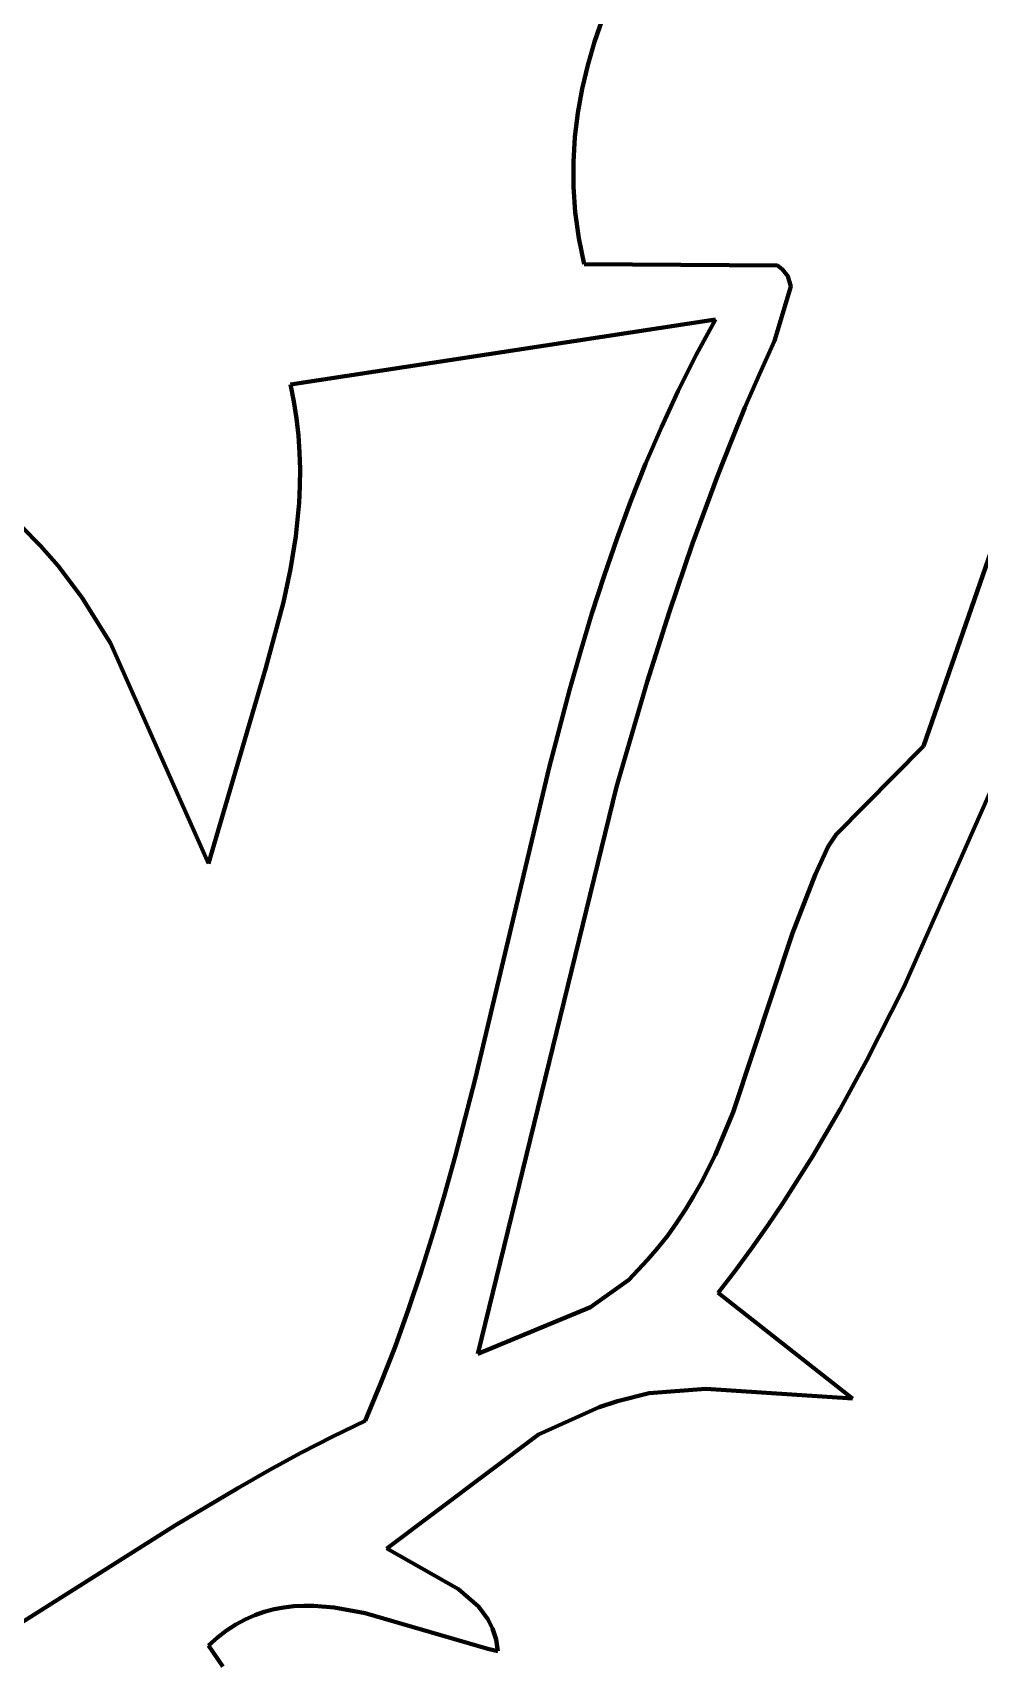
# Model space of a CAD drawing. Header units: millimetres. Extents: x 0 to 8.4, y 0 to 11.8.
# Drawn here: x 3.801 to 4.356, y 7.589 to 8.542 of the extents above; entities that cross this region are included whole.
import ezdxf

# ---------------------------------------------------------------- set-up
doc = ezdxf.new("R2010")
doc.units = ezdxf.units.MM
doc.layers.add('color#010101ff', color=7, linetype='CONTINUOUS', lineweight=100)
doc.layers.add('color#ffffffff', color=7, linetype='CONTINUOUS', lineweight=100)

msp = doc.modelspace()

# ---------------------------------------------------------------- linework, layer by layer
at = {"layer": 'color#010101ff'}
for p, q in [((4.13519, 8.55044), (4.13056, 8.53694)), ((4.13056, 8.53694), (4.12657, 8.52328)), ((4.12657, 8.52328), (4.12328, 8.50944)), ((4.12328, 8.50944), (4.12074, 8.49542)), ((4.12074, 8.49542), (4.11901, 8.4812)), ((4.11901, 8.4812), (4.11814, 8.46678)), ((4.11814, 8.46678), (4.11819, 8.45213)), ((4.11819, 8.45213), (4.11922, 8.43724)), ((4.11922, 8.43724), (4.12127, 8.42211)), ((4.12127, 8.42211), (4.12441, 8.40672)), ((4.12441, 8.40672), (4.2376, 8.40608)), ((4.2376, 8.40608), (4.24069, 8.40367)), ((4.24069, 8.40367), (4.2438, 8.39967)), ((4.2438, 8.39967), (4.24557, 8.39376)), ((4.24557, 8.39376), (4.23584, 8.36195)), ((4.2014, 8.37436), (3.95234, 8.33642)), ((4.19009, 8.35362), (4.2014, 8.37436)), ((4.23584, 8.36195), (4.22707, 8.34242)), ((4.17953, 8.33263), (4.19009, 8.35362)), ((4.22707, 8.34242), (4.21863, 8.32277)), ((3.95234, 8.33642), (3.95438, 8.3264)), ((4.16966, 8.31139), (4.17953, 8.33263)), ((3.95438, 8.3264), (3.95595, 8.31642)), ((4.21863, 8.32277), (4.21051, 8.30302)), ((3.95595, 8.31642), (3.95706, 8.30648)), ((4.16043, 8.28993), (4.16966, 8.31139)), ((3.95706, 8.30648), (3.95773, 8.29657)), ((4.21051, 8.30302), (4.20269, 8.28316)), ((3.95773, 8.29657), (3.95799, 8.2867)), ((4.1518, 8.26826), (4.16043, 8.28993)), ((3.95799, 8.2867), (3.95787, 8.27686)), ((4.20269, 8.28316), (4.1879, 8.24315)), ((3.95787, 8.27686), (3.95738, 8.26705)), ((3.95738, 8.26705), (3.95656, 8.25727)), ((4.14372, 8.24639), (4.1518, 8.26826)), ((3.80601, 8.24193), (3.79485, 8.25315)), ((3.95656, 8.25727), (3.95543, 8.24752)), ((3.81633, 8.23011), (3.80601, 8.24193)), ((3.95543, 8.24752), (3.95231, 8.2281)), ((4.13614, 8.22435), (4.14372, 8.24639)), ((4.1879, 8.24315), (4.17414, 8.20279)), ((4.32322, 8.1245), (4.3646, 8.24374)), ((3.83039, 8.21139), (3.81633, 8.23011)), ((3.95231, 8.2281), (3.94824, 8.20877)), ((4.12901, 8.20215), (4.13614, 8.22435)), ((4.41621, 8.21973), (4.3116, 7.98342)), ((3.84688, 8.18488), (3.83039, 8.21139)), ((3.94824, 8.20877), (3.93798, 8.17033)), ((4.12227, 8.17981), (4.12901, 8.20215)), ((4.17414, 8.20279), (4.16129, 8.16213)), ((3.90435, 8.0558), (3.84688, 8.18488)), ((4.11589, 8.15735), (4.12227, 8.17981)), ((3.93798, 8.17033), (3.90435, 8.0558)), ((4.10399, 8.11211), (4.11589, 8.15735)), ((4.16129, 8.16213), (4.14347, 8.10065)), ((4.27202, 8.07284), (4.32322, 8.1245)), ((4.06061, 7.92959), (4.10399, 8.11211)), ((4.14347, 8.10065), (4.06222, 7.76876)), ((4.26742, 8.06572), (4.27202, 8.07284)), ((4.25973, 8.04919), (4.26742, 8.06572)), ((4.24653, 8.01504), (4.25973, 8.04919)), ((4.2118, 7.91027), (4.24653, 8.01504)), ((4.3116, 7.98342), (4.28984, 7.94022)), ((4.28984, 7.94022), (4.27442, 7.91194)), ((4.04886, 7.88423), (4.06061, 7.92959)), ((4.20115, 7.88509), (4.2118, 7.91027)), ((4.27442, 7.91194), (4.25814, 7.88415)), ((4.04258, 7.86169), (4.04886, 7.88423)), ((4.193, 7.86884), (4.20115, 7.88509)), ((4.25814, 7.88415), (4.24087, 7.85693)), ((4.03597, 7.83926), (4.04258, 7.86169)), ((4.1838, 7.85312), (4.18854, 7.86091)), ((4.18854, 7.86091), (4.193, 7.86884)), ((4.17876, 7.84549), (4.1838, 7.85312)), ((4.24087, 7.85693), (4.23183, 7.84355)), ((4.17339, 7.83803), (4.17876, 7.84549)), ((4.23183, 7.84355), (4.2225, 7.83035)), ((4.02897, 7.81696), (4.03597, 7.83926)), ((4.16767, 7.83074), (4.17339, 7.83803)), ((4.15057, 7.81202), (4.16158, 7.82364)), ((4.16158, 7.82364), (4.16767, 7.83074)), ((4.2225, 7.83035), (4.21285, 7.81732)), ((4.02154, 7.79481), (4.02897, 7.81696)), ((4.21285, 7.81732), (4.20289, 7.80448)), ((4.12818, 7.79599), (4.15057, 7.81202)), ((4.20289, 7.80448), (4.28169, 7.74249)), ((4.01362, 7.77282), (4.02154, 7.79481)), ((4.06222, 7.76876), (4.12818, 7.79599)), ((4.00517, 7.75101), (4.01362, 7.77282)), ((3.99614, 7.7294), (4.00517, 7.75101)), ((4.16254, 7.74556), (4.14389, 7.74086)), ((4.19569, 7.74811), (4.16254, 7.74556)), ((4.28169, 7.74249), (4.19569, 7.74811)), ((4.13321, 7.73738), (4.09772, 7.72141)), ((4.14389, 7.74086), (4.13321, 7.73738)), ((3.97723, 7.72026), (3.99614, 7.7294)), ((3.9585, 7.71063), (3.97723, 7.72026)), ((4.09772, 7.72141), (4.00875, 7.65474)), ((3.93993, 7.70055), (3.9585, 7.71063)), ((3.92149, 7.69009), (3.93993, 7.70055)), ((3.88495, 7.66826), (3.92149, 7.69009)), ((3.75822, 7.58831), (3.88495, 7.66826)), ((4.00875, 7.65474), (4.05078, 7.63082)), ((4.05078, 7.63082), (4.06255, 7.62073)), ((3.92586, 7.61312), (3.92036, 7.61016)), ((3.93143, 7.61557), (3.92586, 7.61312)), ((3.93707, 7.61754), (3.93143, 7.61557)), ((3.94277, 7.61905), (3.93707, 7.61754)), ((3.94853, 7.62013), (3.94277, 7.61905)), ((3.95434, 7.62082), (3.94853, 7.62013)), ((3.9602, 7.62113), (3.95434, 7.62082)), ((3.9661, 7.62111), (3.9602, 7.62113)), ((3.97801, 7.62014), (3.9661, 7.62111)), ((3.99608, 7.61683), (3.97801, 7.62014)), ((4.06809, 7.59582), (3.99608, 7.61683)), ((4.06255, 7.62073), (4.06801, 7.61335)), ((4.06801, 7.61335), (4.0708, 7.60773)), ((3.90961, 7.60258), (3.90436, 7.59791)), ((3.91495, 7.60665), (3.90961, 7.60258)), ((3.92036, 7.61016), (3.91495, 7.60665)), ((4.0708, 7.60773), (4.07279, 7.60147)), ((3.90436, 7.59791), (3.91267, 7.58566)), ((4.0739, 7.59449), (4.06809, 7.59582)), ((4.07279, 7.60147), (4.0739, 7.59449))]:
    msp.add_line(p, q, dxfattribs=at)
at = {"layer": 'color#ffffffff'}
for p, q in [((4.13056, 8.53694), (4.13519, 8.55044)), ((4.12657, 8.52328), (4.13056, 8.53694)), ((4.12328, 8.50944), (4.12657, 8.52328)), ((4.12074, 8.49542), (4.12328, 8.50944)), ((4.11901, 8.4812), (4.12074, 8.49542)), ((4.11814, 8.46678), (4.11901, 8.4812)), ((4.11819, 8.45213), (4.11814, 8.46678)), ((4.11922, 8.43724), (4.11819, 8.45213)), ((4.12127, 8.42211), (4.11922, 8.43724)), ((4.12441, 8.40672), (4.12127, 8.42211)), ((4.2376, 8.40608), (4.12441, 8.40672)), ((4.24069, 8.40367), (4.2376, 8.40608)), ((4.2438, 8.39967), (4.24069, 8.40367)), ((4.24557, 8.39376), (4.2438, 8.39967)), ((4.23584, 8.36195), (4.24557, 8.39376)), ((3.95234, 8.33642), (4.2014, 8.37436)), ((4.2014, 8.37436), (4.19009, 8.35362)), ((4.22707, 8.34242), (4.23584, 8.36195)), ((4.19009, 8.35362), (4.17953, 8.33263)), ((4.21863, 8.32277), (4.22707, 8.34242)), ((3.95438, 8.3264), (3.95234, 8.33642)), ((4.17953, 8.33263), (4.16966, 8.31139)), ((3.95595, 8.31642), (3.95438, 8.3264)), ((4.21051, 8.30302), (4.21863, 8.32277)), ((3.95706, 8.30648), (3.95595, 8.31642)), ((4.16966, 8.31139), (4.16043, 8.28993)), ((3.95773, 8.29657), (3.95706, 8.30648)), ((4.20269, 8.28316), (4.21051, 8.30302)), ((3.95799, 8.2867), (3.95773, 8.29657)), ((4.16043, 8.28993), (4.1518, 8.26826)), ((3.95787, 8.27686), (3.95799, 8.2867)), ((4.1879, 8.24315), (4.20269, 8.28316)), ((3.95738, 8.26705), (3.95787, 8.27686)), ((3.95656, 8.25727), (3.95738, 8.26705)), ((4.1518, 8.26826), (4.14372, 8.24639)), ((3.79485, 8.25315), (3.80601, 8.24193)), ((3.95543, 8.24752), (3.95656, 8.25727)), ((3.80601, 8.24193), (3.81633, 8.23011)), ((3.95231, 8.2281), (3.95543, 8.24752)), ((4.14372, 8.24639), (4.13614, 8.22435)), ((4.17414, 8.20279), (4.1879, 8.24315)), ((4.3646, 8.24374), (4.32322, 8.1245)), ((3.81633, 8.23011), (3.83039, 8.21139)), ((3.94824, 8.20877), (3.95231, 8.2281)), ((4.13614, 8.22435), (4.12901, 8.20215)), ((4.3116, 7.98342), (4.41621, 8.21973)), ((3.83039, 8.21139), (3.84688, 8.18488)), ((3.93798, 8.17033), (3.94824, 8.20877)), ((4.12901, 8.20215), (4.12227, 8.17981)), ((4.16129, 8.16213), (4.17414, 8.20279)), ((3.84688, 8.18488), (3.90435, 8.0558)), ((4.12227, 8.17981), (4.11589, 8.15735)), ((3.90435, 8.0558), (3.93798, 8.17033)), ((4.11589, 8.15735), (4.10399, 8.11211)), ((4.14347, 8.10065), (4.16129, 8.16213)), ((4.32322, 8.1245), (4.27202, 8.07284)), ((4.10399, 8.11211), (4.06061, 7.92959)), ((4.06222, 7.76876), (4.14347, 8.10065)), ((4.27202, 8.07284), (4.26742, 8.06572)), ((4.26742, 8.06572), (4.25973, 8.04919)), ((4.25973, 8.04919), (4.24653, 8.01504)), ((4.24653, 8.01504), (4.2118, 7.91027)), ((4.28984, 7.94022), (4.3116, 7.98342)), ((4.27442, 7.91194), (4.28984, 7.94022)), ((4.06061, 7.92959), (4.04886, 7.88423)), ((4.2118, 7.91027), (4.20115, 7.88509)), ((4.25814, 7.88415), (4.27442, 7.91194)), ((4.04886, 7.88423), (4.04258, 7.86169)), ((4.20115, 7.88509), (4.193, 7.86884)), ((4.24087, 7.85693), (4.25814, 7.88415)), ((4.04258, 7.86169), (4.03597, 7.83926)), ((4.18854, 7.86091), (4.1838, 7.85312)), ((4.193, 7.86884), (4.18854, 7.86091)), ((4.1838, 7.85312), (4.17876, 7.84549)), ((4.23183, 7.84355), (4.24087, 7.85693)), ((4.17876, 7.84549), (4.17339, 7.83803)), ((4.2225, 7.83035), (4.23183, 7.84355)), ((4.03597, 7.83926), (4.02897, 7.81696)), ((4.17339, 7.83803), (4.16767, 7.83074)), ((4.16158, 7.82364), (4.15057, 7.81202)), ((4.16767, 7.83074), (4.16158, 7.82364)), ((4.21285, 7.81732), (4.2225, 7.83035)), ((4.02897, 7.81696), (4.02154, 7.79481)), ((4.20289, 7.80448), (4.21285, 7.81732)), ((4.15057, 7.81202), (4.12818, 7.79599)), ((4.28169, 7.74249), (4.20289, 7.80448)), ((4.02154, 7.79481), (4.01362, 7.77282)), ((4.12818, 7.79599), (4.06222, 7.76876)), ((4.01362, 7.77282), (4.00517, 7.75101)), ((4.00517, 7.75101), (3.99614, 7.7294)), ((4.14389, 7.74086), (4.16254, 7.74556)), ((4.16254, 7.74556), (4.19569, 7.74811)), ((4.19569, 7.74811), (4.28169, 7.74249)), ((4.09772, 7.72141), (4.13321, 7.73738)), ((4.13321, 7.73738), (4.14389, 7.74086)), ((3.99614, 7.7294), (3.97723, 7.72026)), ((3.97723, 7.72026), (3.9585, 7.71063)), ((4.00875, 7.65474), (4.09772, 7.72141)), ((3.9585, 7.71063), (3.93993, 7.70055)), ((3.93993, 7.70055), (3.92149, 7.69009)), ((3.92149, 7.69009), (3.88495, 7.66826)), ((3.88495, 7.66826), (3.75822, 7.58831)), ((4.05078, 7.63082), (4.00875, 7.65474)), ((4.06255, 7.62073), (4.05078, 7.63082)), ((3.92036, 7.61016), (3.92586, 7.61312)), ((3.92586, 7.61312), (3.93143, 7.61557)), ((3.93143, 7.61557), (3.93707, 7.61754)), ((3.93707, 7.61754), (3.94277, 7.61905)), ((3.94277, 7.61905), (3.94853, 7.62013)), ((3.94853, 7.62013), (3.95434, 7.62082)), ((3.95434, 7.62082), (3.9602, 7.62113)), ((3.9602, 7.62113), (3.9661, 7.62111)), ((3.9661, 7.62111), (3.97801, 7.62014)), ((3.97801, 7.62014), (3.99608, 7.61683)), ((3.99608, 7.61683), (4.06809, 7.59582)), ((4.06801, 7.61335), (4.06255, 7.62073)), ((4.0708, 7.60773), (4.06801, 7.61335)), ((3.90436, 7.59791), (3.90961, 7.60258)), ((3.90961, 7.60258), (3.91495, 7.60665)), ((3.91495, 7.60665), (3.92036, 7.61016)), ((4.07279, 7.60147), (4.0708, 7.60773)), ((3.91267, 7.58566), (3.90436, 7.59791)), ((4.06809, 7.59582), (4.0739, 7.59449)), ((4.0739, 7.59449), (4.07279, 7.60147))]:
    msp.add_line(p, q, dxfattribs=at)

doc.saveas('drawing.dxf')
